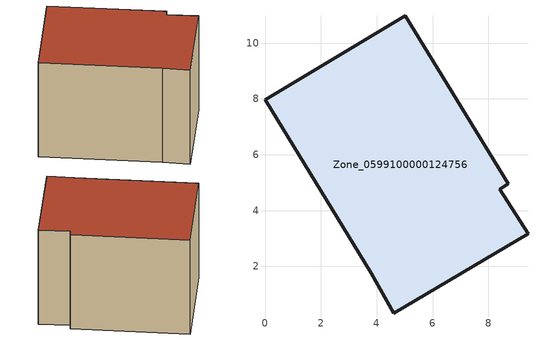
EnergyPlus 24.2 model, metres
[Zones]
Zone_0599100000124756
 floor ground (C_G): 9.42,3.17 4.61,0.33 3.8,1.75 0,7.96 5.03,10.97 8.7,4.97 8.4,4.77 z0
 wall outside (C_F): 4.61,0.33 9.42,3.17 8.4,4.77 8.7,4.97 5.03,10.97 0,7.96 3.8,1.75 4.61,0.33 z0:6.66
 roof outside (C_R): 8.7,4.97 5.03,10.97 0,7.96 3.8,1.75 4.61,0.33 9.42,3.17 8.4,4.77 z6.66
[BUILDING]
Pand.0599100000124756: North Axis=0; Terrain=City; Loads Convergence Tolerance Value=0.04; Temperature Convergence Tolerance Value=0.4; Solar Distribution=FullExterior; Maximum Number of Warmup Days=25; Minimum Number of Warmup Days=1
[Site:Location]
Rotterdam.The.Hague.AP_ZH_NLD Design_Conditions: Latitude=51.96; Longitude=4.45; Time Zone=1; Elevation=-4.5
[SITE:GROUNDTEMPERATURE:BUILDINGSURFACE]
18, 18, 18, 18, 18, 18, 18, 18, 18, 18, 18, 18
[MATERIAL] Thermal Absorptance=0.9; Solar Absorptance=0.7; Visible Absorptance=0.7
Name | Roughness | Thickness | Conductivity | Density | Specific Heat
G.TI.1946 | MediumSmooth | 0.15 | 1 | 540 | 1210
F.TI.1946 | Rough | 0.3 | 0.857143 | 1920 | 840
R.TI.1946 | MediumRough | 0.2 | 0.1 | 1500 | 1000
[CONSTRUCTION]
C_G: G.TI.1946
C_F: F.TI.1946
C_R: R.TI.1946
[ZONE]
Zone_0599100000124756: Type=1; Multiplier=1; Ceiling Height=Autocalculate; Volume=Autocalculate; Floor Area=autocalculate; Part of Total Floor Area=Yes
[ZONEINFILTRATION:DESIGNFLOWRATE]
Infil_Zone_0599100000124756: Zone or ZoneList or Space or SpaceList=Zone_0599100000124756; Schedule=AlwaysOn; Design Flow Rate Calculation Method=Flow/Area; Flow Rate per Floor Area=0.003; Constant Term Coefficient=1; Temperature Term Coefficient=0; Velocity Term Coefficient=0; Velocity Squared Term Coefficient=0
[HVACTEMPLATE:ZONE:IDEALLOADSAIRSYSTEM]
Zone_0599100000124756: Maximum Heating Supply Air Temperature=50; Minimum Cooling Supply Air Temperature=13; Maximum Heating Supply Air Humidity Ratio=0.0156; Minimum Cooling Supply Air Humidity Ratio=0.0077; Heating Limit=NoLimit; Cooling Limit=NoLimit; Dehumidification Control Type=ConstantSensibleHeatRatio; Cooling Sensible Heat Ratio=0.7; Dehumidification Setpoint=60; Humidification Control Type=None; Humidification Setpoint=30; Outdoor Air Method=None; Outdoor Air Flow Rate per Person=0.00944; Outdoor Air Flow Rate per Zone Floor Area=0; Outdoor Air Flow Rate per Zone=0; Demand Controlled Ventilation Type=None; Outdoor Air Economizer Type=NoEconomizer; Heat Recovery Type=None; Sensible Heat Recovery Effectiveness=0.7; Latent Heat Recovery Effectiveness=0.65
[ZONECONTROL:THERMOSTAT]
ThermostatControl_Zone_0599100000124756: Zone or ZoneList=Zone_0599100000124756; Control Type Schedule=DualSetpointControlType; Control 1=Thermostat_Zone_0599100000124756; Temperature Difference Between Cutout And Setpoint=0
[THERMOSTATSETPOINT:DUALSETPOINT]
Thermostat_Zone_0599100000124756: Heating Setpoint Temperature Schedule=HeatingSetpoint_Zone_0599100000124756; Cooling Setpoint Temperature Schedule=CoolingSetpoint_Zone_0599100000124756
[SCHEDULE:COMPACT]
HeatingSetpoint_Zone_0599100000124756: Through: 12/31, For: AllDays, Until: 24:00, 21
CoolingSetpoint_Zone_0599100000124756: Through: 12/31, For: AllDays, Until: 24:00, 24
DualSetpointControlType: Through: 12/31, For: AllDays, Until: 24:00, 4
AlwaysOn: Through: 12/31, For: AllDays, Until: 24:00, 1
